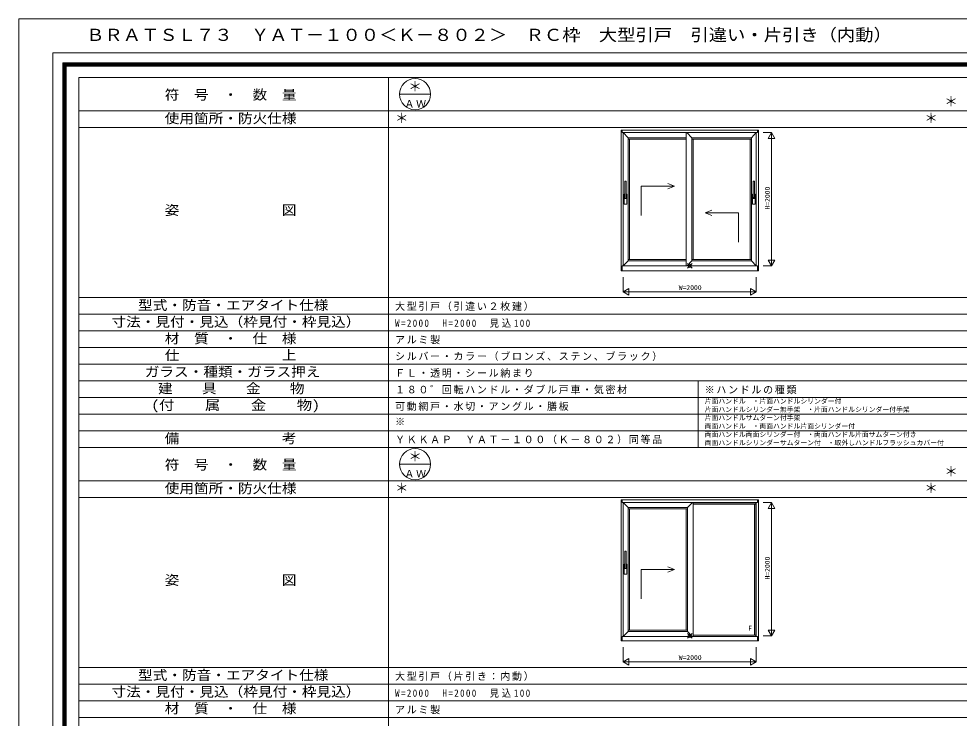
# Model space of a CAD drawing. Units: millimetres, scale not verified. Extents: x -14738 to 14962, y -10419 to 10581.
# Drawn here: x -14738 to -615, y 80 to 10581 of the extents above; entities that cross this region are included whole.
import ezdxf
from ezdxf.enums import TextEntityAlignment as Align

# ---------------------------------------------------------------- set-up
doc = ezdxf.new("R2010")
doc.units = ezdxf.units.MM
doc.header["$LTSCALE"] = 50
doc.layers.add('0-0_0', color=7, linetype='Continuous')
for name, color, linetype, lineweight in [('0-1_USER1', 7, 'Continuous', 9), ('0-2_YKK_ZWAK', 7, 'Continuous', 9), ('0-3_YKK_11', 7, 'Continuous', 9), ('0-4_YKK_12', 2, 'Continuous', 9), ('0-5_YSS_K', 4, 'Continuous', 9)]:
    doc.layers.add(name, color=color, linetype=linetype, lineweight=lineweight)
doc.styles.add('ＭＳ ゴシック', font='')
doc.styles.get('ＭＳ ゴシック').set_extended_font_data('MS Gothic')

msp = doc.modelspace()

# ---------------------------------------------------------------- linework, layer by layer
at = {"layer": '0-1_USER1'}
for p, q in [((-13837.22, 9699.36), (14062.78, 9699.36)), ((-13837.22, -6965.64), (-13837.22, 9699.36)), ((-9187.22, -6965.64), (-9187.22, 9699.36)), ((-9012.22, 9449.36), (-9020.55, 9441.02)), ((-9012.22, 9449.36), (-8562.22, 9449.36)), ((-8562.22, 9449.36), (-8553.89, 9441.02)), ((-13837.22, 9199.36), (14062.78, 9199.36)), ((-13837.22, 8949.36), (14062.78, 8949.36)), ((-13837.22, 6394.36), (14062.78, 6394.36)), ((-13837.22, 6144.36), (14062.78, 6144.36)), ((-13837.22, 5894.35), (14062.78, 5894.35)), ((-13837.22, 5644.36), (14062.78, 5644.36)), ((-13837.22, 5394.36), (14062.78, 5394.36)), ((-13837.22, 5144.36), (14062.78, 5144.36)), ((-4537.22, 4144.36), (-4537.22, 5144.36)), ((-13837.22, 4894.36), (14062.78, 4894.36)), ((-13837.22, 4644.36), (14062.78, 4644.36)), ((-13837.22, 4394.36), (14062.78, 4394.36)), ((-13837.22, 4144.36), (14062.78, 4144.36)), ((-9012.22, 3894.36), (-9020.55, 3886.02)), ((-9012.22, 3894.36), (-8562.22, 3894.36)), ((-8562.22, 3894.36), (-8553.89, 3886.02)), ((-13837.22, 3644.36), (14062.78, 3644.36)), ((-13837.22, 3394.36), (14062.78, 3394.36)), ((-13837.22, 839.36), (14062.78, 839.36)), ((-13837.22, 589.36), (14062.78, 589.36)), ((-13837.22, 339.36), (14062.78, 339.36)), ((-13837.22, 89.36), (14062.78, 89.36))]:
    msp.add_line(p, q, dxfattribs=at)
for centre in [(-8787.22, 9449.36), (-8787.22, 3894.36)]:
    msp.add_circle(centre, 233.33, dxfattribs=at)
at = {"layer": '0-2_YKK_ZWAK'}
for p, q in [((-14738.26, -10418.58), (-14738.26, 10580.42)), ((-14737.26, 10581.42), (14961.74, 10581.42)), ((-14227.49, 10068.83), (14453.53, 10068.83)), ((-14227.49, -9917.83), (-14227.49, 10068.83)), ((-14077.49, 9919.39), (14302.97, 9919.39)), ((-14077.49, -9768.39), (-14077.49, 9919.39)), ((-14065.08, 9906.99), (14290.56, 9906.99)), ((-14065.08, -9755.99), (-14065.08, 9906.99)), ((-14052.11, 9894.02), (14278.16, 9894.02)), ((-14052.11, -9743.58), (-14052.11, 9894.02)), ((-14039.7, 9881.04), (14265.19, 9881.04)), ((-14039.7, -9730.61), (-14039.7, 9881.04)), ((-14027.3, 9868.64), (14252.78, 9868.64)), ((-14027.3, -9717.64), (-14027.3, 9868.64))]:
    msp.add_line(p, q, dxfattribs=at)
at = {"layer": '0-3_YKK_11'}
for p, q in [((-4697.58, 6907.31), (-4626.87, 6836.6)), ((-4626.87, 6907.31), (-4697.58, 6836.6)), ((-4697.58, 1352.36), (-4626.87, 1281.65)), ((-4626.87, 1352.36), (-4697.58, 1281.65))]:
    msp.add_line(p, q, dxfattribs=at)
for centre in [(-4662.22, 6871.96), (-4662.22, 1317.01)]:
    msp.add_circle(centre, 25, dxfattribs=at)
at = {"layer": '0-4_YKK_12'}
for p, q in [((-3557.72, 8871.96), (-3432.72, 8871.96)), ((-3432.72, 8871.96), (-3482.72, 8785.35)), ((-3382.72, 8785.35), (-3482.72, 8785.35)), ((-3432.72, 8871.96), (-3432.72, 6871.96)), ((-3382.72, 8785.35), (-3432.72, 8871.96)), ((-3482.72, 6958.56), (-3382.72, 6958.56)), ((-3482.72, 6958.56), (-3432.72, 6871.96)), ((-3432.72, 6871.96), (-3382.72, 6958.56)), ((-3557.72, 6871.96), (-3432.72, 6871.96)), ((-5662.22, 6702.26), (-5662.22, 6481.96)), ((-3662.22, 6702.26), (-3662.22, 6481.96)), ((-5575.62, 6531.96), (-5662.22, 6481.96)), ((-5575.62, 6531.96), (-5575.62, 6431.96)), ((-3662.22, 6481.96), (-3748.82, 6531.96)), ((-3748.82, 6431.96), (-3748.82, 6531.96)), ((-5662.22, 6481.96), (-3662.22, 6481.96)), ((-5662.22, 6481.96), (-5575.62, 6431.96)), ((-3748.82, 6431.96), (-3662.22, 6481.96)), ((-3557.72, 3317.01), (-3432.72, 3317.01)), ((-3432.72, 3317.01), (-3482.72, 3230.4)), ((-3432.72, 3317.01), (-3432.72, 1317.01)), ((-3382.72, 3230.4), (-3432.72, 3317.01)), ((-3382.72, 3230.4), (-3482.72, 3230.4)), ((-3557.72, 1317.01), (-3432.72, 1317.01)), ((-3482.72, 1403.61), (-3432.72, 1317.01)), ((-3482.72, 1403.61), (-3382.72, 1403.61)), ((-3432.72, 1317.01), (-3382.72, 1403.61)), ((-5662.22, 1147.31), (-5662.22, 927.01)), ((-3662.22, 1147.31), (-3662.22, 927.01)), ((-5575.62, 977.01), (-5662.22, 927.01)), ((-5662.22, 927.01), (-3662.22, 927.01)), ((-5662.22, 927.01), (-5575.62, 877.01)), ((-5575.62, 977.01), (-5575.62, 877.01)), ((-3748.82, 877.01), (-3748.82, 977.01))]:
    msp.add_line(p, q, dxfattribs=at)
msp.add_lwpolyline([(-3748.82, 877.01), (-3662.22, 927.01), (-3748.82, 977.01)], dxfattribs=at)
at = {"layer": '0-5_YSS_K'}
for p, q in [((-5693.37, 8911.76), (-3631.07, 8911.76)), ((-5693.37, 8911.76), (-5693.37, 6797.26)), ((-5678.37, 8872.06), (-5678.37, 8911.76)), ((-3646.07, 8872.06), (-3646.07, 8911.76)), ((-3631.07, 8911.76), (-3631.07, 6797.26)), ((-3646.07, 8872.06), (-5678.37, 8872.06)), ((-5662.22, 8872.06), (-5662.22, 6871.96)), ((-5588.72, 8794.76), (-5662.22, 8872.06)), ((-5588.72, 6944.96), (-5588.72, 8794.76)), ((-5588.72, 8794.76), (-4714.72, 8794.76)), ((-5588.72, 8774.76), (-4714.72, 8774.76)), ((-5568.72, 8774.76), (-5568.72, 6964.96)), ((-4714.72, 8872.06), (-4714.72, 6871.96)), ((-4628.72, 8794.76), (-4705.72, 8872.06)), ((-3734.72, 8794.76), (-4628.72, 8794.76)), ((-4628.72, 8794.76), (-4628.72, 6944.96)), ((-4628.72, 8774.76), (-3734.72, 8774.76)), ((-4608.72, 8774.76), (-4608.72, 6964.96)), ((-3754.72, 8774.76), (-3754.72, 6964.96)), ((-3734.72, 8794.76), (-3662.22, 8872.06)), ((-3734.72, 6944.96), (-3734.72, 8794.76)), ((-3662.22, 6871.96), (-3662.22, 8872.06)), ((-5636.47, 8141.95), (-5614.47, 8141.95)), ((-5636.47, 8141.95), (-5636.47, 7881.95)), ((-5614.47, 8141.95), (-5614.47, 7881.95)), ((-4891.72, 8069.86), (-4991.72, 8109.86)), ((-4891.72, 8069.86), (-4991.72, 8029.86)), ((-3687.47, 8141.95), (-3709.47, 8141.95)), ((-3709.47, 8141.95), (-3709.47, 7881.95)), ((-3687.47, 8141.95), (-3687.47, 7881.95)), ((-5645.47, 7946.96), (-5645.47, 7796.96)), ((-5636.47, 7946.96), (-5645.47, 7946.96)), ((-5605.47, 7946.96), (-5614.47, 7946.96)), ((-5605.47, 7946.96), (-5605.47, 7796.96)), ((-3718.47, 7946.96), (-3718.47, 7796.96)), ((-3718.47, 7946.96), (-3709.47, 7946.96)), ((-3687.47, 7946.96), (-3678.47, 7946.96)), ((-3678.47, 7946.96), (-3678.47, 7796.96)), ((-5605.47, 7796.96), (-5645.47, 7796.96)), ((-5614.47, 7881.95), (-5636.47, 7881.95)), ((-3718.47, 7796.96), (-3678.47, 7796.96)), ((-3687.47, 7896.95), (-3709.47, 7896.95)), ((-3709.47, 7881.95), (-3687.47, 7881.95)), ((-4431.72, 7669.86), (-4331.72, 7709.86)), ((-4431.72, 7669.86), (-3931.72, 7669.86)), ((-4431.72, 7669.86), (-4331.72, 7629.86)), ((-3931.72, 7669.86), (-3931.72, 7228.91)), ((-5588.72, 6944.96), (-5662.22, 6871.96)), ((-5588.72, 6964.96), (-4714.72, 6964.96)), ((-5588.72, 6944.96), (-4714.72, 6944.96)), ((-4628.72, 6944.96), (-4701.72, 6871.96)), ((-4628.72, 6964.96), (-3734.72, 6964.96)), ((-4628.72, 6944.96), (-3734.72, 6944.96)), ((-3662.22, 6871.96), (-3734.72, 6944.96)), ((-5693.37, 6797.26), (-3631.07, 6797.26)), ((-5678.37, 6871.96), (-3646.07, 6871.96)), ((-5678.37, 6871.96), (-5678.37, 6797.26)), ((-3646.07, 6797.26), (-3646.07, 6871.96)), ((-3631.37, 3356.71), (-5693.07, 3356.71)), ((-5693.07, 3356.71), (-5693.07, 1242.31)), ((-5678.37, 3320.36), (-5678.37, 3356.71)), ((-5678.37, 3320.36), (-3646.07, 3320.36)), ((-5662.22, 1306.66), (-5662.22, 3320.36)), ((-5589.02, 3243.36), (-5662.22, 3316.36)), ((-4694.92, 3243.36), (-4621.22, 3320.36)), ((-4612.22, 3320.36), (-4612.22, 1306.66)), ((-3667.72, 3313.36), (-4612.22, 3313.36)), ((-3667.72, 3293.36), (-4612.22, 3293.36)), ((-3687.42, 3293.36), (-3687.42, 1326.66)), ((-3667.72, 1306.66), (-3667.72, 3320.36)), ((-3662.22, 3320.36), (-3662.22, 1306.66)), ((-3646.07, 3356.71), (-3646.07, 3320.36)), ((-3631.37, 3356.71), (-3631.37, 1242.31)), ((-5589.02, 3243.36), (-5589.02, 1379.66)), ((-5589.02, 3243.36), (-4694.92, 3243.36)), ((-4694.92, 3223.36), (-5589.02, 3223.36)), ((-5569.02, 3223.36), (-5569.02, 1399.66)), ((-4714.92, 3223.36), (-4714.92, 1399.66)), ((-4694.92, 1379.66), (-4694.92, 3243.36)), ((-5636.62, 2587), (-5636.62, 2327)), ((-5636.62, 2587), (-5614.62, 2587)), ((-5614.62, 2587), (-5614.62, 2327)), ((-5636.62, 2392.01), (-5645.62, 2392.01)), ((-5645.62, 2392.01), (-5645.62, 2242.01)), ((-5614.62, 2327), (-5636.62, 2327)), ((-5605.62, 2392.01), (-5614.62, 2392.01)), ((-5605.62, 2392.01), (-5605.62, 2242.01)), ((-4891.97, 2311.51), (-4991.97, 2351.51)), ((-4891.97, 2311.51), (-4991.97, 2271.51)), ((-5605.62, 2242.01), (-5645.62, 2242.01)), ((-3646.07, 1306.66), (-5678.37, 1306.66)), ((-5678.37, 1242.31), (-5678.37, 1306.66)), ((-5662.22, 1306.66), (-5589.02, 1379.66)), ((-4694.92, 1399.66), (-5589.02, 1399.66)), ((-5589.02, 1379.66), (-4694.92, 1379.66)), ((-4694.92, 1379.66), (-4625.22, 1306.66)), ((-3667.72, 1326.66), (-4612.22, 1326.66)), ((-3646.07, 1306.66), (-3646.07, 1242.31)), ((-3631.37, 1242.31), (-5693.07, 1242.31))]:
    msp.add_line(p, q, dxfattribs=at)
for points in [[(-4891.72, 8069.86), (-5391.72, 8069.86), (-5391.72, 7628.91)], [(-4891.97, 2311.51), (-5391.97, 2311.51), (-5391.97, 1870.56)]]:
    msp.add_lwpolyline(points, dxfattribs=at)

# ---------------------------------------------------------------- texts
at = {"layer": '0-0_0', "color": 3, "style": 'ＭＳ ゴシック', "width": 1.1}
msp.add_text('ＢＲＡＴＳＬ７３\u3000ＹＡＴ－１００＜Ｋ－８０２＞\u3000ＲＣ枠\u3000大型引戸\u3000引違い・片引き（内動）', height=183.3, dxfattribs=at).set_placement((-13727.49, 10193.83), align=Align.BOTTOM_LEFT)
at = {"layer": '0-0_0', "style": 'ＭＳ ゴシック'}
for s, height, p in [('＊', 146.6, (-8887.22, 9449.36)), ('＊', 146.6, (-837.22, 9224.36)), ('＊', 146.6, (-9087.22, 8974.36)), ('＊', 146.6, (-1137.22, 8974.36)), ('※', 110, (-9087.22, 4444.36)), ('＊', 146.6, (-8887.22, 3894.36)), ('＊', 146.6, (-837.22, 3669.36)), ('＊', 146.6, (-9087.22, 3419.36)), ('＊', 146.6, (-1137.22, 3419.36))]:
    msp.add_text(s, height=height, dxfattribs=at).set_placement(p, align=Align.BOTTOM_LEFT)
at = {"layer": '0-0_0', "color": 4, "style": 'ＭＳ ゴシック'}
for s, p in [('片面ハンドル\u3000・片面ハンドルシリンダー付', (-4437.22, 4781.86)), ('片面ハンドルシリンダー無手架\u3000・片面ハンドルシリンダー付手架', (-4437.22, 4656.86)), ('片面ハンドルサムターン付手架', (-4437.22, 4531.86)), ('両面ハンドル\u3000・両面ハンドル片面シリンダー付', (-4437.22, 4406.86)), ('両面ハンドル両面シリンダー付\u3000・両面ハンドル片面サムターン付き', (-4437.22, 4281.86)), ('両面ハンドルシリンダーサムターン付\u3000・取外しハンドルフラッシュカバー付', (-4437.22, 4156.86))]:
    msp.add_text(s, height=73.31, dxfattribs=at).set_placement(p, align=Align.BOTTOM_LEFT)
at = {"layer": '0-0_0', "char_height": 110, "attachment_point": 7, "style": 'ＭＳ ゴシック'}
for s, insert in [('\\T1.17;大型引戸（引違い２枚建）', (-9087.22, 6194.36)), ('\\T1.31;\\W0.9;W=2000\u3000H=2000\u3000見込100', (-9087.22, 5944.36)), ('\\T1.17;アルミ製', (-9087.22, 5694.36)), ('\\T1.17;シルバー・カラー（ブロンズ、ステン、ブラック）', (-9087.22, 5444.36)), ('\\T1.17;ＦＬ・透明・シール納まり', (-9087.22, 5194.36)), ('\\T1.17;１８０゜回転ハンドル・ダブル戸車・気密材', (-9087.22, 4944.36)), ('\\T1.17;※ハンドルの種類', (-4437.22, 4944.36)), ('\\T1.17;可動網戸・水切・アングル・膳板', (-9087.22, 4694.36)), ('\\T1.17;ＹＫＫＡＰ\u3000ＹＡＴ－１００（Ｋ－８０２）同等品', (-9087.22, 4194.36)), ('\\T1.17;大型引戸（片引き：内動）', (-9087.22, 639.36)), ('\\T1.31;\\W0.9;W=2000\u3000H=2000\u3000見込100', (-9087.22, 389.36)), ('\\T1.17;アルミ製', (-9087.22, 139.36))]:
    msp.add_mtext(s, dxfattribs=dict(at, insert=insert))
at = {"layer": '0-1_USER1', "style": 'ＭＳ ゴシック'}
for s, width, p in [('符\u3000号\u3000・\u3000数\u3000量', 1.1, (-12547.03, 9324.36)), ('使用箇所・防火仕様', 1.1, (-12547.03, 8969.36)), ('姿\u3000\u3000\u3000\u3000\u3000\u3000\u3000図', 1.1, (-12547.03, 7591.86)), ('型式・防音・エアタイト仕様', 1.1, (-12947.03, 6164.36)), ('寸法・見付・見込（枠見付・枠見込）', 1.1, (-13347.03, 5914.36)), ('材\u3000質\u3000・\u3000仕\u3000様', 1.1, (-12547.03, 5664.36)), ('仕\u3000\u3000\u3000\u3000\u3000\u3000\u3000上', 1.1, (-12547.03, 5414.36)), ('ガラス・種類・ガラス押え', 1.1, (-12847.03, 5164.36)), ('建\u3000\u3000具\u3000\u3000金\u3000\u3000物', 1.1, (-12647.03, 4914.36)), ('(付\u3000\u3000属\u3000\u3000金\u3000\u3000物)', 1.15, (-12747.03, 4664.36)), ('備\u3000\u3000\u3000\u3000\u3000\u3000\u3000考', 1.1, (-12547.03, 4164.36)), ('符\u3000号\u3000・\u3000数\u3000量', 1.1, (-12547.03, 3769.36)), ('使用箇所・防火仕様', 1.1, (-12547.03, 3414.36)), ('姿\u3000\u3000\u3000\u3000\u3000\u3000\u3000図', 1.1, (-12547.03, 2036.86)), ('型式・防音・エアタイト仕様', 1.1, (-12947.03, 609.36)), ('寸法・見付・見込（枠見付・枠見込）', 1.1, (-13347.03, 359.36)), ('材\u3000質\u3000・\u3000仕\u3000様', 1.1, (-12547.03, 109.36))]:
    msp.add_text(s, height=146.6, dxfattribs=dict(at, width=width)).set_placement(p, align=Align.BOTTOM_LEFT)
at = {"layer": '0-1_USER1', "char_height": 110, "attachment_point": 7, "style": 'ＭＳ ゴシック'}
for insert in [(-8947.22, 9249.36), (-8947.22, 3694.36)]:
    msp.add_mtext('\\T1.17;ＡＷ', dxfattribs=dict(at, insert=insert))
at = {"layer": '0-4_YKK_12', "color": 4, "style": 'ＭＳ ゴシック'}
for p in [(-3437.72, 7717.1), (-3437.72, 2162.16)]:
    msp.add_text('H=2000', height=73.31, rotation=90, dxfattribs=at).set_placement(p, align=Align.BOTTOM_LEFT)
for p in [(-4827.22, 6486.96), (-4827.22, 932.01)]:
    msp.add_text('W=2000', height=73.31, dxfattribs=at).set_placement(p, align=Align.BOTTOM_LEFT)
at = {"layer": '0-5_YSS_K', "style": 'ＭＳ ゴシック'}
msp.add_text('F', height=73.31, dxfattribs=at).set_placement((-3782.68, 1371.95), align=Align.BOTTOM_LEFT)

doc.saveas('drawing.dxf')
